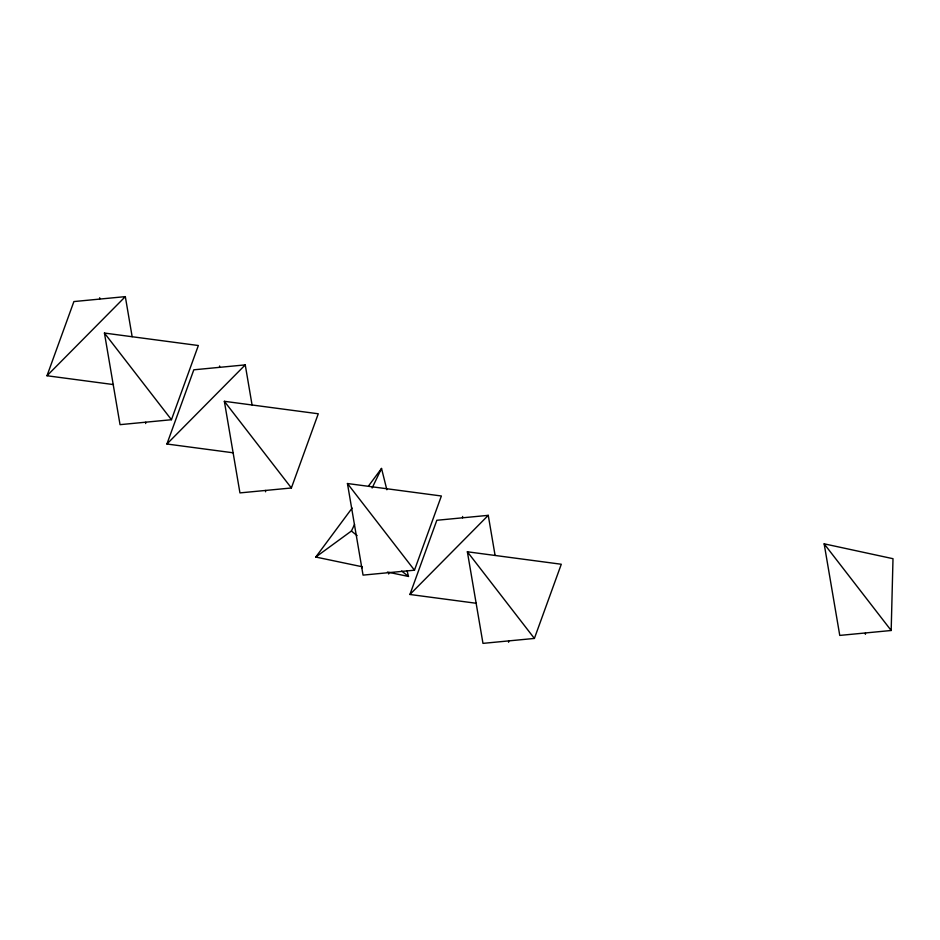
<?xml version="1.0" encoding="UTF-8"?>
<svg xmlns="http://www.w3.org/2000/svg" width="940" height="940" viewBox="0 0 940 940"><rect width="100%" height="100%" fill="white"/><g stroke="black" fill="none" stroke-linecap="round" stroke-linejoin="round"><path stroke-width="1.41" d="M891.179 630.493L893 558.701L824.157 543.825L839.761 635.417L891.179 630.493L824.157 543.825M362.076 567.842L362.147 566.75L315.781 557.044L352.124 508.082M99.617 299.096L99.699 297.745M145.653 423.529L145.747 422.189M219.525 367.34L219.619 366.001M265.574 491.785L265.656 490.433M388.666 573.999L388.761 572.66M462.551 517.811L462.633 516.471M508.587 642.255L508.681 640.904M865.376 634.3L865.47 632.961M113.47 384.578L47 375.753L73.896 301.564L125.326 296.629L132.152 336.696M171.456 419.722L198.352 345.521L104.434 333.054L120.038 424.657L171.456 419.722L104.434 333.054M233.39 452.833L166.921 444.009L193.816 369.808L245.246 364.885L252.061 404.952M291.377 487.978L318.272 413.776L224.355 401.31L239.947 492.901L291.377 487.978L224.355 401.31M414.47 570.192L441.377 495.991L347.447 483.524L363.052 575.115L414.47 570.192L347.447 483.524M476.404 603.292L409.934 594.48L436.83 520.278L488.26 515.343L495.086 555.423M534.39 638.436L561.286 564.247L467.368 551.78L482.972 643.371L534.39 638.436L467.368 551.78M315.781 557.044L351.396 531.029L354.545 524.508M372.123 488.001L381.534 468.449L386.857 489.764M368.562 485.933L381.534 468.449M47 375.753L125.326 296.629M166.921 444.009L245.246 364.885M409.934 594.48L488.26 515.343M387.433 572.049L408.501 576.467L407.079 570.78M351.396 531.029L357.106 535.565M401.65 571.015L408.501 576.467"/></g></svg>
